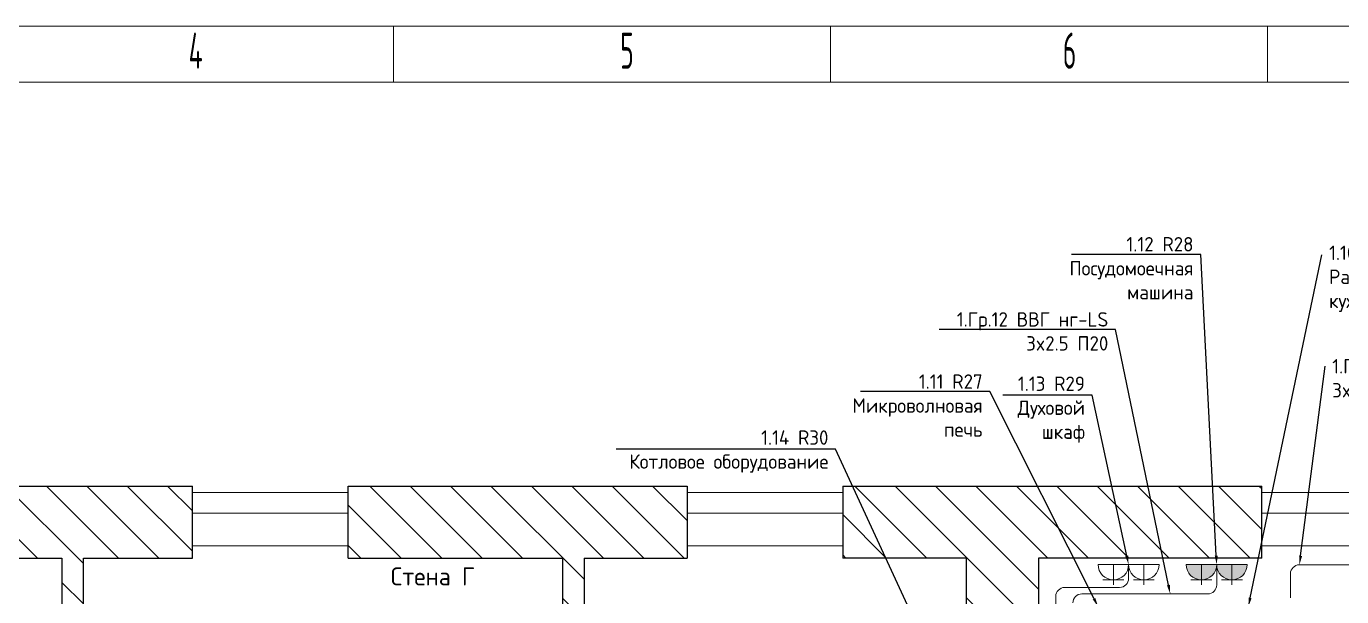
# Model space of a CAD drawing. Extents: x -680 to 54599, y -24087 to 292.
# Drawn here: x 37687 to 44993, y -9002 to -5832 of the extents above; entities that cross this region are included whole.
import ezdxf
from ezdxf import colors
from ezdxf.entities.mleader import LeaderData, LeaderLine
from ezdxf.math import Vec2, Vec3

# ---------------------------------------------------------------- set-up
doc = ezdxf.new("R2010")
doc.units = 0
doc.linetypes.add('Caddy_Solid', pattern=[0])
doc.layers.add('100', color=7, linetype='Continuous')
doc.layers.add('SYMS', color=7, linetype='Continuous')
for name, color, linetype, lineweight in [('info', 7, 'Continuous', 15), ('nesushie', 7, 'Continuous', 25), ('okna', 7, 'Continuous', 18), ('power_wire', 10, 'Continuous', 18), ('rozetki_16A', 10, 'Continuous', 18), ('text', 251, 'Continuous', 15)]:
    doc.layers.add(name, color=color, linetype=linetype, lineweight=lineweight)
doc.styles.add('Caddy_Vectorfont1p', font='GOST Common.ttf', dxfattribs={"width": 0.9})
doc.styles.get("Standard").update_dxf_attribs({"font": 'GOST Common.ttf'})

msp = doc.modelspace()

# ---------------------------------------------------------------- hatches: boundary and pattern name
at = {"layer": 'nesushie', "lineweight": 15}
h = msp.add_hatch(dxfattribs=at)
h.set_pattern_fill('ANSI31', color=256, scale=50, angle=-90)
h.paths.add_polyline_path([(37884, -8787.6), (37884, -9307.6), (38004, -9307.6), (38004, -8787.6), (38609, -8787.6), (38609, -8387.6), (36971, -8387.6), (36971, -8787.6)])
h = msp.add_hatch(dxfattribs=at)
h.set_pattern_fill('ANSI31', color=256, scale=50, angle=-90)
h.paths.add_polyline_path([(43309, -10887.4), (42909, -10887.4), (42909, -11087.6), (40785, -11087.6), (40785, -8787.6), (41357.7, -8787.6), (41357.7, -8387.6), (39475, -8387.6), (39475, -8787.6), (40665, -8787.6), (40665, -11087.6), (38004, -11087.6), (38004, -10116.6), (37884, -10116.6), (37884, -11632.6), (38004, -11632.6), (38004, -11207.6), (40665, -11207.6), (40665, -13357.6), (38004, -13357.6), (38004, -12437.6), (37884, -12437.6), (37884, -13357.6), (37789, -13357.6), (37789, -13757.6), (41089, -13757.6), (41089, -13357.6), (40839, -13357.6), (40785, -13357.6), (40785, -11207.6), (42909, -11207.6), (42909, -13357.6), (41889, -13357.6), (41889, -13757.6), (42909, -13757.6), (42909, -14382.6), (43309, -14382.6)])
h = msp.add_hatch(dxfattribs=at)
h.set_pattern_fill('ANSI31', color=256, scale=50, angle=-90)
h.paths.add_polyline_path([(42909, -9687.4), (43309, -9687.4), (43309, -8787.6), (44549, -8787.6), (44549, -8387.6), (43309, -8387.6), (42221.9, -8387.6), (42221.9, -8787.6), (42909, -8787.6)])
at = {"layer": 'rozetki_16A'}
h = msp.add_hatch(color=256, dxfattribs=at)
h.dxf.hatch_style = 1
h.paths.add_polyline_path([(44214.2, -8823.6), (44129.5, -8823.6, 0.414214), (44214.2, -8908.3)])
h.paths.add_polyline_path([(44298.9, -8823.6), (44214.2, -8823.6), (44214.2, -8908.3, 0.414214)])
h = msp.add_hatch(color=256, dxfattribs=at)
h.dxf.hatch_style = 1
h.paths.add_polyline_path([(44383.6, -8823.6), (44298.9, -8823.6, 0.414214), (44383.6, -8908.3)])
h.paths.add_polyline_path([(44468.3, -8823.6), (44383.6, -8823.6), (44383.6, -8908.3, 0.414214)])

# ---------------------------------------------------------------- linework, layer by layer
at = {"linetype": 'Caddy_Solid', "lineweight": 13}
for p, q in [((39725.5, -6139.7), (39725.5, -5832.4)), ((42153.2, -6139.7), (42153.2, -5832.4)), ((44581, -6139.7), (44581, -5832.4))]:
    msp.add_line(p, q, dxfattribs=at)
at = {"layer": '100', "linetype": 'Caddy_Solid', "lineweight": 13}
msp.add_line((30014.3, -6143.4), (54292.1, -6143.4), dxfattribs=at)
at = {"layer": 'nesushie'}
for p, q in [((36971, -8387.6), (38609, -8387.6)), ((38609, -8787.6), (38609, -8387.6)), ((39475, -8787.6), (39475, -8387.6)), ((39475, -8387.6), (41357.7, -8387.6)), ((41357.7, -8387.6), (41357.7, -8787.6)), ((42221.9, -8387.6), (44549, -8387.6)), ((42221.9, -8387.6), (42221.9, -8787.6)), ((44549, -8787.6), (44549, -8387.6)), ((36971, -8787.6), (37884, -8787.6)), ((37884, -8787.6), (37884, -9307.6)), ((38004, -9307.6), (38004, -8787.6)), ((38004, -8787.6), (38609, -8787.6)), ((39475, -8787.6), (40665, -8787.6)), ((40665, -8787.6), (40665, -11087.6)), ((40785, -8787.6), (40785, -11087.6)), ((40785, -8787.6), (41357.7, -8787.6)), ((42909, -8787.6), (42221.9, -8787.6)), ((42909, -9687.4), (42909, -8787.6)), ((44549, -8787.6), (43309, -8787.6)), ((43309, -8787.6), (43309, -9687.4))]:
    msp.add_line(p, q, dxfattribs=at)
at = {"layer": 'okna'}
for p, q in [((39474, -8423.3), (38609, -8423.3)), ((42222.7, -8423.3), (41357.7, -8423.3)), ((46089, -8423.3), (44549, -8423.3)), ((39474, -8537.2), (38609, -8537.2)), ((42222.7, -8537.2), (41357.7, -8537.2)), ((46089, -8537.2), (44549, -8537.2)), ((39474, -8720.2), (38609, -8720.2)), ((42222.7, -8720.2), (41357.7, -8720.2)), ((46089, -8720.2), (44549, -8720.2))]:
    msp.add_line(p, q, dxfattribs=at)
at = {"layer": 'power_wire'}
for p, q in [((43809.7, -8823.6), (43809.7, -8900.8)), ((44298.9, -8823.6), (44298.9, -8936.6)), ((44758.8, -8824.9), (46300.7, -8824.9)), ((44708.8, -9008.1), (44708.8, -8874.9)), ((43759.7, -8950.8), (43455, -8950.8)), ((44248.9, -8986.6), (43549.9, -8986.6)), ((43405, -9673.4), (43405, -9000.8))]:
    msp.add_line(p, q, dxfattribs=at)
for centre, start, end in [((44758.8, -8874.9), 90, 180), ((43759.7, -8900.8), 270, 0), ((43455, -9000.8), 90, 180), ((43549.9, -9036.6), 90, 180), ((44248.9, -8936.6), 270, 0)]:
    msp.add_arc(centre, 50, start, end, dxfattribs=at)
at = {"layer": 'rozetki_16A'}
for p, q in [((43725, -8823.6), (43640.3, -8823.6)), ((43809.7, -8823.6), (43725, -8823.6)), ((43725, -8823.6), (43725, -8936.2)), ((43894.4, -8823.6), (43809.7, -8823.6)), ((43979.1, -8823.6), (43894.4, -8823.6)), ((43894.4, -8823.6), (43894.4, -8936.2)), ((44214.2, -8823.6), (44129.5, -8823.6)), ((44298.9, -8823.6), (44214.2, -8823.6)), ((44214.2, -8823.6), (44214.2, -8936.2)), ((44383.6, -8823.6), (44298.9, -8823.6)), ((44468.3, -8823.6), (44383.6, -8823.6)), ((44383.6, -8823.6), (44383.6, -8936.2)), ((43783.2, -8908.3), (43666.8, -8908.3)), ((43952.6, -8908.3), (43836.2, -8908.3)), ((44272.4, -8908.3), (44156, -8908.3)), ((44441.8, -8908.3), (44325.4, -8908.3))]:
    msp.add_line(p, q, dxfattribs=at)
for centre in [(43725, -8823.6), (43894.4, -8823.6), (44214.2, -8823.6), (44383.6, -8823.6)]:
    msp.add_arc(centre, 84.7, 180, 0, dxfattribs=at)
at = {"layer": 'SYMS', "lineweight": 13}
msp.add_lwpolyline([(28785.1, -24086.8), (54599.5, -24086.8), (54599.5, -5832.4), (28785.1, -5832.4)], close=True, dxfattribs=at)

# ---------------------------------------------------------------- texts
at = {"lineweight": 13, "style": 'Caddy_Vectorfont1p', "width": 0.54}
for s, p in [('4', (38588.4, -6068.4)), ('5', (40985.4, -6068.4)), ('6', (43444, -6068.4))]:
    msp.add_text(s, height=201.3, dxfattribs=at).set_placement(p)
at = {"layer": 'text', "lineweight": 15, "insert": (39711.2, -8839.2), "char_height": 100, "attachment_point": 1}
msp.add_mtext_dynamic_manual_height_columns('Стена Г', width=651.603, gutter_width=12.5, heights=[0], dxfattribs=at)

# ---------------------------------------------------------------- leaders
at = {"layer": 'info'}
ml = msp.add_multileader_mtext('Standard', dxfattribs=at)
ml.set_content('1.12 R28\\PПосудомоечная\\Pмашина', color=256)
ml.set_leader_properties()
ml.build(insert=Vec2(0, 0))
ml.multileader.update_dxf_attribs({"has_dogleg": 0, "text_right_attachment_type": 6, "dogleg_length": 50, "arrow_head_size": 50})
ctx = ml.context
ctx.base_point, ctx.char_height, ctx.arrow_head_size, ctx.landing_gap_size, ctx.plane_origin = Vec3(43402.1, -7043.6), 80, 50, 40, Vec3(43324.5, -7401)
ctx.right_attachment, ctx.text_align_type = 6, 2
notes = []
notes.append((ctx, [(1, (1, 1, 0), (44260.1, -7099.6), (-1, 0), 50, [(0, [(44298.9, -8823.6)], 0, [])])]))
ctx.mtext.insert, ctx.mtext.width, ctx.mtext.alignment, ctx.mtext.flow_direction = Vec3(44170.1, -7003.6), 671.172, 3, 5
ml = msp.add_multileader_mtext('Standard', dxfattribs=at)
ml.set_content('1.10 R26\\PРабочая поверхность кухни', color=256)
ml.set_leader_properties()
ml.build(insert=Vec2(0, 0))
ml.multileader.update_dxf_attribs({"has_dogleg": 0, "text_right_attachment_type": 6, "dogleg_length": 50, "arrow_head_size": 50})
ctx = ml.context
ctx.base_point, ctx.char_height, ctx.arrow_head_size, ctx.landing_gap_size, ctx.plane_origin = Vec3(44883.1, -7103), 80, 50, 40, Vec3(43249.7, -7405.3)
ctx.right_attachment = 6
notes.append((ctx, [(0, (1, 1, 0), (44833.1, -7103), (1, 0), 50, [(0, [(44474.7, -9058.1)], 0, [])])]))
ctx.mtext.insert, ctx.mtext.width, ctx.mtext.flow_direction = Vec3(44923.1, -7051), 1106.581, 5
ml = msp.add_multileader_mtext('Standard', dxfattribs=at)
ml.set_content('1.Гр.12 ВВГ нг-LS \\P3x2.5 П20', color=256)
ml.set_leader_properties()
ml.build(insert=Vec2(0, 0))
ml.multileader.update_dxf_attribs({"has_dogleg": 0, "text_right_attachment_type": 6, "dogleg_length": 50, "arrow_head_size": 50})
ctx = ml.context
ctx.base_point, ctx.char_height, ctx.arrow_head_size, ctx.landing_gap_size, ctx.plane_origin = Vec3(42850.1, -7461.1), 80, 50, 40, Vec3(44665.5, -9234.5)
ctx.right_attachment, ctx.text_align_type = 6, 2
notes.append((ctx, [(1, (1, 1, 0), (43786.9, -7517.1), (-1, 0), 50, [(0, [(44041, -8986.6)], 0, [])])]))
ctx.mtext.insert, ctx.mtext.width, ctx.mtext.alignment, ctx.mtext.flow_direction = Vec3(43696.9, -7421.1), 1250.986, 3, 5
ml = msp.add_multileader_mtext('Standard', dxfattribs=at)
ml.set_content('1.Гр.10 ВВГ нг-LS \\P3x2.5 П20', color=256)
ml.set_leader_properties()
ml.build(insert=Vec2(0, 0))
ml.multileader.update_dxf_attribs({"has_dogleg": 0, "text_right_attachment_type": 6, "dogleg_length": 50, "arrow_head_size": 50})
ctx = ml.context
ctx.base_point, ctx.char_height, ctx.arrow_head_size, ctx.landing_gap_size, ctx.plane_origin = Vec3(44900.8, -7721.4), 80, 50, 40, Vec3(45383.3, -9072.8)
ctx.right_attachment = 6
notes.append((ctx, [(0, (1, 1, 0), (44850.8, -7721.4), (1, 0), 50, [(0, [(44758.8, -8824.9)], 0, [])])]))
ctx.mtext.insert, ctx.mtext.width, ctx.mtext.flow_direction = Vec3(44940.8, -7681.4), 1250.986, 5
ml = msp.add_multileader_mtext('Standard', dxfattribs=at)
ml.set_content('1.11 R27\\PМикроволновая\\Pпечь', color=256)
ml.set_leader_properties()
ml.build(insert=Vec2(0, 0))
ml.multileader.update_dxf_attribs({"has_dogleg": 0, "text_right_attachment_type": 6, "dogleg_length": 50, "arrow_head_size": 50})
ctx = ml.context
ctx.base_point, ctx.char_height, ctx.arrow_head_size, ctx.landing_gap_size, ctx.plane_origin = Vec3(42222.8, -7806.6), 80, 50, 40, Vec3(42423, -8125.5)
ctx.right_attachment, ctx.text_align_type = 6, 2
notes.append((ctx, [(1, (1, 1, 0), (43088.8, -7862.6), (-1, 0), 50, [(0, [(43640.3, -9058.1)], 0, [])])]))
ctx.mtext.insert, ctx.mtext.width, ctx.mtext.alignment, ctx.mtext.flow_direction = Vec3(42998.8, -7766.6), 671.172, 3, 5
ml = msp.add_multileader_mtext('Standard', dxfattribs=at)
ml.set_content('1.13 R29\\PДуховой\\Pшкаф', color=256)
ml.set_leader_properties()
ml.build(insert=Vec2(0, 0))
ml.multileader.update_dxf_attribs({"has_dogleg": 0, "text_right_attachment_type": 6, "dogleg_length": 50, "arrow_head_size": 50})
ctx = ml.context
ctx.base_point, ctx.char_height, ctx.arrow_head_size, ctx.landing_gap_size, ctx.plane_origin = Vec3(43135.3, -7830.5), 80, 50, 40, Vec3(42844.7, -7891)
ctx.right_attachment, ctx.text_align_type = 6, 2
notes.append((ctx, [(1, (1, 1, 0), (43657.3, -7882.5), (-1, 0), 50, [(0, [(43809.7, -8823.6)], 0, [])])]))
ctx.mtext.insert, ctx.mtext.width, ctx.mtext.alignment, ctx.mtext.flow_direction = Vec3(43567.3, -7778.5), 671.172, 3, 5
ml = msp.add_multileader_mtext('Standard', dxfattribs=at)
ml.set_content('1.14 R30\\PКотловое оборудование', color=256)
ml.set_leader_properties()
ml.build(insert=Vec2(0, 0))
ml.multileader.update_dxf_attribs({"has_dogleg": 0, "text_right_attachment_type": 6, "dogleg_length": 50, "arrow_head_size": 50})
ctx = ml.context
ctx.base_point, ctx.char_height, ctx.arrow_head_size, ctx.landing_gap_size, ctx.plane_origin = Vec3(40938.9, -8129.7), 80, 50, 40, Vec3(41633.9, -9127.8)
ctx.right_attachment, ctx.text_align_type = 6, 2
notes.append((ctx, [(1, (1, 1, 0), (42232.3, -8181.7), (-1, 0), 50, [(0, [(42647.6, -9191.8)], 0, [])])]))
ctx.mtext.insert, ctx.mtext.width, ctx.mtext.alignment, ctx.mtext.flow_direction = Vec3(42142.3, -8077.7), 1167.004, 3, 5
for ctx, leaders in notes:
    for number, flags, end, landing, length, lines in leaders:
        leader = LeaderData()
        leader.index, (leader.has_last_leader_line, leader.has_dogleg_vector, leader.attachment_direction) = number, flags
        leader.last_leader_point, leader.dogleg_vector, leader.dogleg_length = Vec3(end), Vec3(landing), length
        for number, points, colour, breaks in lines:
            line = LeaderLine()
            line.index, line.vertices, line.color, line.breaks = number, Vec3.list(points), colors.encode_raw_color(colour), breaks
            leader.lines.append(line)
        ctx.leaders.append(leader)

doc.saveas('drawing.dxf')
